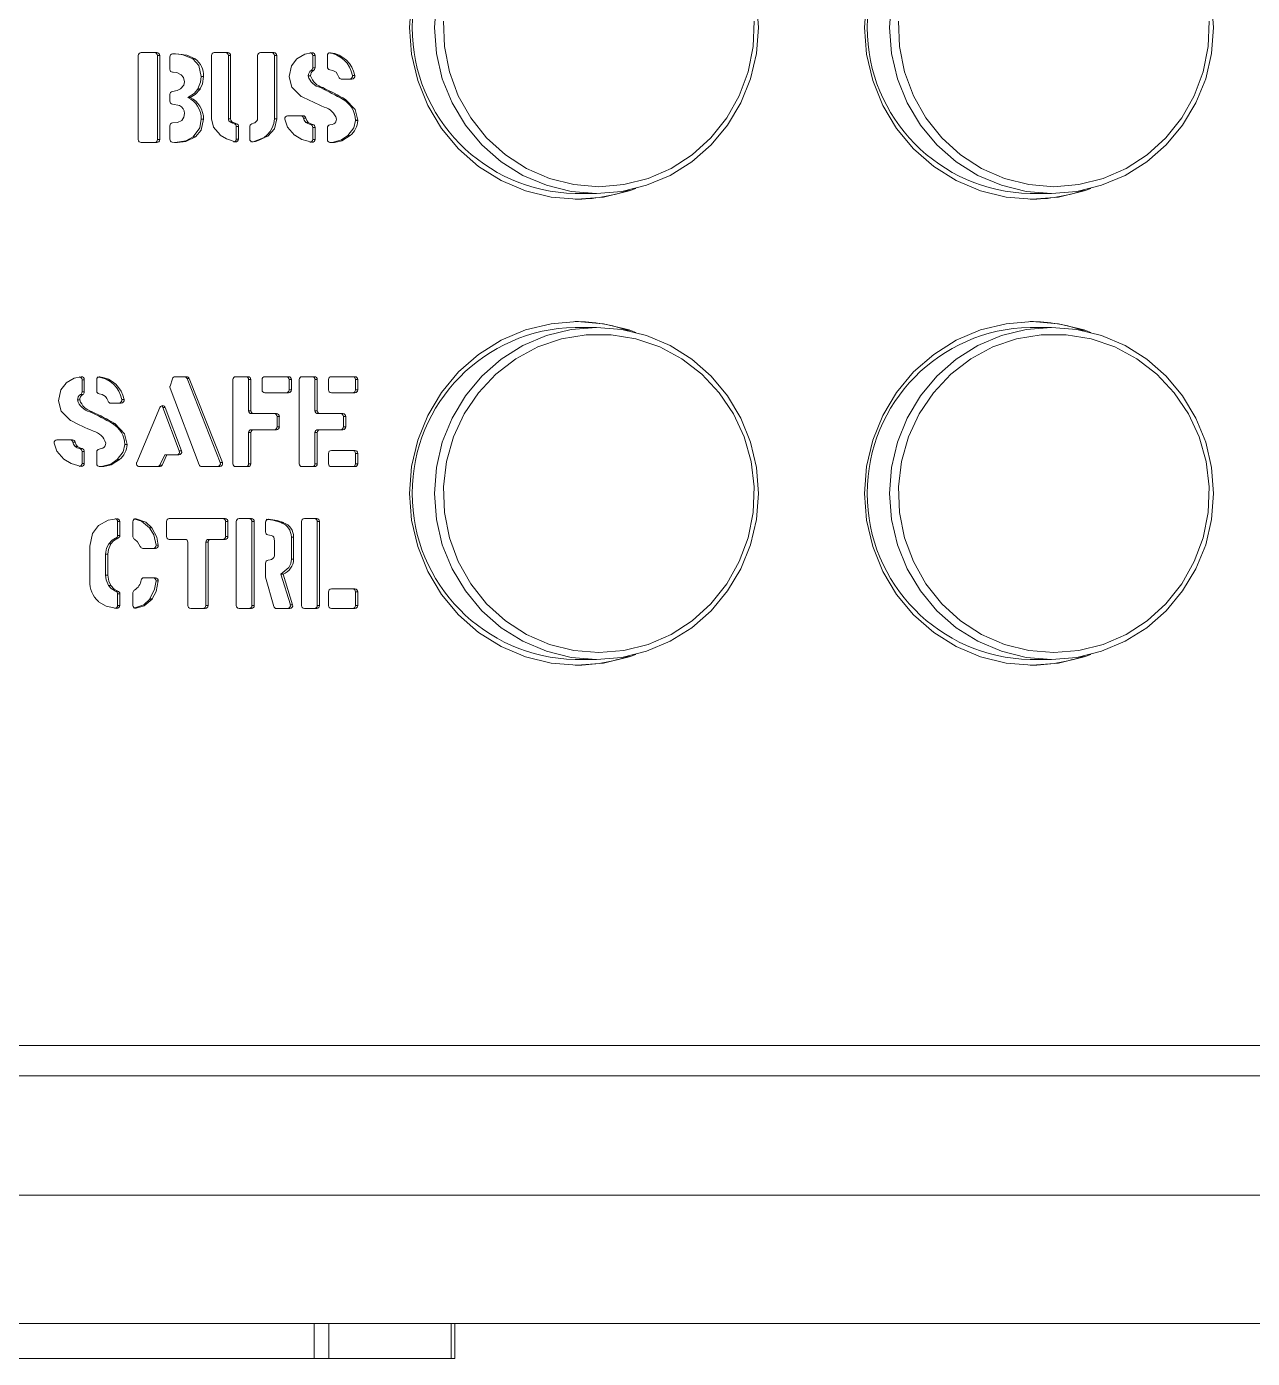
# Model space of a CAD drawing. Header units: millimetres. Extents: x 0 to 197, y 0 to 196.
# Drawn here: x 80.37 to 85.63, y 146.38 to 152.1 of the extents above; entities that cross this region are included whole.
import ezdxf

# ---------------------------------------------------------------- set-up
doc = ezdxf.new("R2010")
doc.units = ezdxf.units.MM

msp = doc.modelspace()

# ---------------------------------------------------------------- linework, layer by layer
at = {"color": 7, "linetype": 'Continuous', "lineweight": 15}
for p, q in [((80.8533, 151.6128), (80.8533, 151.9736)), ((80.8655, 151.9861), (80.9328, 151.9861)), ((80.945, 151.9736), (80.9353, 151.9736)), ((80.9353, 151.6128), (80.9353, 151.9736)), ((80.945, 151.9736), (80.945, 151.6128)), ((80.9885, 151.9146), (80.9885, 151.9684)), ((81.0869, 151.9594), (81.0966, 151.9594)), ((81.0972, 151.959), (81.0874, 151.959)), ((81.1672, 151.7019), (81.1672, 151.9736)), ((81.1794, 151.9861), (81.2371, 151.9861)), ((81.2493, 151.9736), (81.2395, 151.9736)), ((81.2395, 151.7019), (81.2395, 151.9736)), ((81.2493, 151.9736), (81.2493, 151.7019)), ((81.3652, 151.702), (81.3652, 151.9736)), ((81.3774, 151.9861), (81.435, 151.9861)), ((81.4472, 151.9736), (81.4375, 151.9736)), ((81.4375, 151.7022), (81.4375, 151.9736)), ((81.4472, 151.9736), (81.4472, 151.7022)), ((81.6114, 151.9731), (81.6017, 151.9731)), ((81.6017, 151.9206), (81.6017, 151.9731)), ((81.6114, 151.9731), (81.6114, 151.9206)), ((81.6646, 151.9247), (81.6646, 151.9731)), ((81.1236, 151.8842), (81.1333, 151.8842)), ((81.1333, 151.8833), (81.1236, 151.8833)), ((81.5824, 151.8862), (81.5921, 151.8862)), ((81.605, 151.9096), (81.5952, 151.9096)), ((81.6017, 151.9206), (81.6114, 151.9206)), ((81.724, 151.8727), (81.7602, 151.8728)), ((81.77, 151.8728), (81.7248, 151.8727)), ((81.77, 151.8728), (81.7602, 151.8728)), ((81.7721, 151.888), (81.7818, 151.888)), ((81.118, 151.8296), (81.1082, 151.8296)), ((81.1086, 151.8302), (81.1184, 151.8302)), ((81.6349, 151.8359), (81.6447, 151.8359)), ((80.9885, 151.7775), (80.9885, 151.807)), ((81.0657, 151.7942), (81.0754, 151.7942)), ((81.7323, 151.7852), (81.7421, 151.7852)), ((81.7426, 151.7848), (81.7328, 151.7848)), ((81.2395, 151.7019), (81.2493, 151.7019)), ((81.4375, 151.7022), (81.4472, 151.7022)), ((81.4472, 151.7018), (81.4375, 151.7018)), ((81.4941, 151.7151), (81.5606, 151.7151)), ((81.5724, 151.7055), (81.5627, 151.7055)), ((80.9885, 151.6142), (80.9885, 151.6719)), ((81.1236, 151.7008), (81.1333, 151.7008)), ((81.1334, 151.7), (81.1236, 151.7)), ((81.2513, 151.6858), (81.261, 151.6858)), ((81.2651, 151.6807), (81.2749, 151.6807)), ((81.2833, 151.6688), (81.2735, 151.6688)), ((81.2735, 151.615), (81.2735, 151.6688)), ((81.2833, 151.6688), (81.2833, 151.615)), ((81.3314, 151.6151), (81.3314, 151.6682)), ((81.5719, 151.6867), (81.5817, 151.6867)), ((81.5927, 151.6774), (81.6024, 151.6774)), ((81.6114, 151.6653), (81.6017, 151.6653)), ((81.6017, 151.6136), (81.6017, 151.6653)), ((81.6114, 151.6653), (81.6114, 151.6136)), ((81.6646, 151.6131), (81.6646, 151.6633)), ((81.7852, 151.6957), (81.7949, 151.6957)), ((81.7949, 151.6948), (81.7852, 151.6948)), ((80.9328, 151.6003), (80.8655, 151.6003)), ((80.9353, 151.6128), (80.945, 151.6128)), ((81.0985, 151.6249), (81.0887, 151.6249)), ((81.0893, 151.6253), (81.0991, 151.6253)), ((81.2735, 151.615), (81.2833, 151.615)), ((81.6017, 151.6136), (81.6114, 151.6136)), ((81.6746, 151.6008), (81.685, 151.6011)), ((81.6948, 151.6011), (81.6771, 151.6006)), ((81.6948, 151.6011), (81.685, 151.6011)), ((81.6854, 151.6011), (81.6951, 151.6011)), ((81.7617, 151.6301), (81.752, 151.6301)), ((81.7524, 151.6305), (81.7622, 151.6305)), ((82.727, 151.3818), (82.8192, 151.3818)), ((84.6794, 151.3818), (84.7716, 151.3818)), ((82.8192, 150.8068), (82.727, 150.8068)), ((84.7716, 150.8068), (84.6794, 150.8068)), ((80.6215, 150.5821), (80.6117, 150.5821)), ((80.6117, 150.5296), (80.6117, 150.5821)), ((80.6215, 150.5821), (80.6215, 150.5296)), ((80.6746, 150.5337), (80.6746, 150.5821)), ((80.9892, 150.5547), (80.9999, 150.5867)), ((81.0115, 150.5951), (81.0608, 150.5951)), ((81.0721, 150.5873), (81.0623, 150.5873)), ((81.2043, 150.2264), (81.0623, 150.5873)), ((81.0721, 150.5873), (81.2141, 150.2264)), ((81.2589, 150.2218), (81.2589, 150.5826)), ((81.2711, 150.5951), (81.324, 150.5951)), ((81.3362, 150.5826), (81.3264, 150.5826)), ((81.3264, 150.4493), (81.3264, 150.5826)), ((81.3362, 150.5826), (81.3362, 150.4493)), ((81.3845, 150.5384), (81.3845, 150.5826)), ((81.3967, 150.5951), (81.4978, 150.5951)), ((81.51, 150.5826), (81.5003, 150.5826)), ((81.5003, 150.5384), (81.5003, 150.5826)), ((81.51, 150.5826), (81.51, 150.5384)), ((81.5438, 150.2218), (81.5438, 150.5826)), ((81.556, 150.5951), (81.6089, 150.5951)), ((81.6211, 150.5826), (81.6113, 150.5826)), ((81.6113, 150.4493), (81.6113, 150.5826)), ((81.6211, 150.5826), (81.6211, 150.4493)), ((81.6694, 150.5384), (81.6694, 150.5826)), ((81.6816, 150.5951), (81.7827, 150.5951)), ((81.7949, 150.5826), (81.7852, 150.5826)), ((81.7852, 150.5384), (81.7852, 150.5826)), ((81.7949, 150.5826), (81.7949, 150.5384)), ((80.6151, 150.5186), (80.6053, 150.5186)), ((80.6117, 150.5296), (80.6215, 150.5296)), ((81.1137, 150.2173), (80.9893, 150.5461)), ((81.4978, 150.5259), (81.3967, 150.5259)), ((81.5003, 150.5384), (81.51, 150.5384)), ((81.7827, 150.5259), (81.6816, 150.5259)), ((81.7852, 150.5384), (81.7949, 150.5384)), ((80.5924, 150.4952), (80.6022, 150.4952)), ((80.645, 150.4449), (80.6548, 150.4449)), ((80.734, 150.4817), (80.7702, 150.4818)), ((80.78, 150.4818), (80.7349, 150.4817)), ((80.78, 150.4818), (80.7702, 150.4818)), ((80.7821, 150.497), (80.7919, 150.497)), ((80.8462, 150.2267), (80.9462, 150.4637)), ((80.9687, 150.4632), (80.959, 150.4632)), ((81.0292, 150.2763), (80.959, 150.4632)), ((80.9687, 150.4632), (81.039, 150.2763)), ((81.3264, 150.4493), (81.3362, 150.4493)), ((81.6113, 150.4493), (81.6211, 150.4493)), ((80.7424, 150.3942), (80.7522, 150.3942)), ((80.7526, 150.3938), (80.7429, 150.3938)), ((81.3484, 150.4368), (81.3386, 150.4368)), ((81.3484, 150.4368), (81.4461, 150.4368)), ((81.4583, 150.4243), (81.4486, 150.4243)), ((81.4486, 150.3801), (81.4486, 150.4243)), ((81.4583, 150.4243), (81.4583, 150.3801)), ((81.6333, 150.4368), (81.6235, 150.4368)), ((81.6333, 150.4368), (81.731, 150.4368)), ((81.7433, 150.4243), (81.7335, 150.4243)), ((81.7335, 150.3801), (81.7335, 150.4243)), ((81.7433, 150.4243), (81.7433, 150.3801)), ((81.3362, 150.3551), (81.3264, 150.3551)), ((81.3264, 150.2218), (81.3264, 150.3551)), ((81.3362, 150.3551), (81.3362, 150.2218)), ((81.3386, 150.3676), (81.3484, 150.3676)), ((81.4461, 150.3676), (81.3484, 150.3676)), ((81.4486, 150.3801), (81.4583, 150.3801)), ((81.6211, 150.3551), (81.6113, 150.3551)), ((81.6113, 150.2218), (81.6113, 150.3551)), ((81.6211, 150.3551), (81.6211, 150.2218)), ((81.6235, 150.3676), (81.6333, 150.3676)), ((81.731, 150.3676), (81.6333, 150.3676)), ((81.7335, 150.3801), (81.7433, 150.3801)), ((80.5041, 150.3241), (80.5706, 150.3241)), ((80.5825, 150.3145), (80.5727, 150.3145)), ((80.582, 150.2957), (80.5918, 150.2957)), ((80.6027, 150.2864), (80.6125, 150.2864)), ((80.6215, 150.2743), (80.6117, 150.2743)), ((80.6117, 150.2226), (80.6117, 150.2743)), ((80.6215, 150.2743), (80.6215, 150.2226)), ((80.6746, 150.2221), (80.6746, 150.2723)), ((80.7952, 150.3047), (80.805, 150.3047)), ((80.805, 150.3038), (80.7952, 150.3038)), ((81.0292, 150.2763), (81.039, 150.2763)), ((81.6816, 150.2785), (81.7827, 150.2785)), ((80.6117, 150.2226), (80.6215, 150.2226)), ((80.7718, 150.2391), (80.762, 150.2391)), ((80.7625, 150.2395), (80.7722, 150.2395)), ((80.9453, 150.2161), (80.9666, 150.2594)), ((80.9453, 150.2161), (80.9551, 150.2161)), ((80.9763, 150.2594), (80.9551, 150.2161)), ((80.9666, 150.2594), (80.9763, 150.2594)), ((81.0276, 150.2594), (80.9763, 150.2594)), ((81.2043, 150.2264), (81.2141, 150.2264)), ((81.3264, 150.2218), (81.3362, 150.2218)), ((81.6113, 150.2218), (81.6211, 150.2218)), ((81.6694, 150.2218), (81.6694, 150.266)), ((81.7949, 150.266), (81.7852, 150.266)), ((81.7852, 150.2218), (81.7852, 150.266)), ((81.7852, 150.2218), (81.7949, 150.2218)), ((81.7949, 150.266), (81.7949, 150.2218)), ((80.6847, 150.2098), (80.6951, 150.21)), ((80.7049, 150.21), (80.6871, 150.2096)), ((80.7049, 150.21), (80.6951, 150.21)), ((80.6954, 150.2101), (80.7052, 150.2101)), ((80.9442, 150.2093), (80.8574, 150.2093)), ((81.2027, 150.2093), (81.1251, 150.2093)), ((81.324, 150.2093), (81.2711, 150.2093)), ((81.6089, 150.2093), (81.556, 150.2093)), ((81.7827, 150.2093), (81.6816, 150.2093)), ((80.9862, 149.9861), (81.2256, 149.9861)), ((81.2856, 149.9861), (81.3385, 149.9861)), ((81.5657, 149.9861), (81.6185, 149.9861)), ((80.774, 149.9732), (80.7642, 149.9732)), ((80.7642, 149.9137), (80.7642, 149.9732)), ((80.774, 149.9732), (80.774, 149.9137)), ((80.8303, 149.9081), (80.8303, 149.9726)), ((80.9011, 149.9472), (80.9108, 149.9472)), ((80.9112, 149.9467), (80.9014, 149.9467)), ((80.974, 149.9096), (80.974, 149.9736)), ((81.2378, 149.9736), (81.228, 149.9736)), ((81.228, 149.9096), (81.228, 149.9736)), ((81.2378, 149.9736), (81.2378, 149.9096)), ((81.2734, 149.6128), (81.2734, 149.9736)), ((81.3507, 149.9736), (81.3409, 149.9736)), ((81.3409, 149.6128), (81.3409, 149.9736)), ((81.3507, 149.9736), (81.3507, 149.6128)), ((81.399, 149.9288), (81.399, 149.9705)), ((81.4663, 149.9687), (81.4761, 149.9687)), ((81.4765, 149.9685), (81.4668, 149.9685)), ((81.5535, 149.6128), (81.5535, 149.9736)), ((81.6308, 149.9736), (81.621, 149.9736)), ((81.621, 149.6128), (81.621, 149.9736)), ((81.6308, 149.9736), (81.6308, 149.6128)), ((80.7261, 149.878), (80.7359, 149.878)), ((80.7653, 149.9017), (80.7556, 149.9017)), ((80.7642, 149.9137), (80.774, 149.9137)), ((80.9293, 149.8719), (80.939, 149.8719)), ((81.0536, 149.8971), (80.9862, 149.8971)), ((81.0658, 149.6128), (81.0658, 149.8846)), ((81.1527, 149.8846), (81.1429, 149.8846)), ((81.1429, 149.6128), (81.1429, 149.8846)), ((81.1527, 149.8846), (81.1527, 149.6128)), ((81.1551, 149.8971), (81.1649, 149.8971)), ((81.2256, 149.8971), (81.1649, 149.8971)), ((81.228, 149.9096), (81.2378, 149.9096)), ((81.4376, 149.8327), (81.4376, 149.8911)), ((81.5099, 149.9071), (81.5197, 149.9071)), ((81.5197, 149.9067), (81.5099, 149.9067)), ((81.5099, 149.8119), (81.5099, 149.9067)), ((81.5197, 149.9067), (81.5197, 149.8119)), ((80.6456, 149.7188), (80.6456, 149.8676)), ((80.7131, 149.833), (80.7229, 149.833)), ((80.7131, 149.7437), (80.7131, 149.833)), ((80.7229, 149.833), (80.7229, 149.7437)), ((80.9269, 149.8585), (80.873, 149.8585)), ((81.399, 149.7377), (81.399, 149.7953)), ((81.5099, 149.8119), (81.5197, 149.8119)), ((81.5197, 149.8115), (81.5099, 149.8115)), ((80.7131, 149.7437), (80.7229, 149.7437)), ((80.8774, 149.732), (80.9269, 149.732)), ((80.9391, 149.7188), (80.9293, 149.7188)), ((81.4345, 149.6093), (81.3994, 149.7342)), ((81.4643, 149.7481), (81.4741, 149.7481)), ((81.5056, 149.6166), (81.4643, 149.7481)), ((81.4741, 149.7481), (81.5153, 149.6166)), ((80.7258, 149.6985), (80.7356, 149.6985)), ((80.7555, 149.675), (80.7652, 149.675)), ((80.774, 149.663), (80.7642, 149.663)), ((80.7642, 149.6132), (80.7642, 149.663)), ((80.774, 149.663), (80.774, 149.6132)), ((80.8303, 149.6136), (80.8303, 149.6685)), ((81.6694, 149.6128), (81.6694, 149.6719)), ((81.6816, 149.6844), (81.7827, 149.6844)), ((81.7949, 149.6719), (81.7852, 149.6719)), ((81.7852, 149.6128), (81.7852, 149.6719)), ((81.7949, 149.6719), (81.7949, 149.6128)), ((80.7642, 149.6132), (80.774, 149.6132)), ((80.9123, 149.6405), (80.9025, 149.6405)), ((80.9029, 149.6411), (80.9127, 149.6411)), ((81.1405, 149.6003), (81.078, 149.6003)), ((81.1429, 149.6128), (81.1527, 149.6128)), ((81.3385, 149.6003), (81.2856, 149.6003)), ((81.3409, 149.6128), (81.3507, 149.6128)), ((81.5037, 149.6003), (81.4462, 149.6003)), ((81.5056, 149.6166), (81.5153, 149.6166)), ((81.6185, 149.6003), (81.5657, 149.6003)), ((81.621, 149.6128), (81.6308, 149.6128)), ((81.7827, 149.6003), (81.6816, 149.6003)), ((81.7852, 149.6128), (81.7949, 149.6128)), ((82.727, 149.3818), (82.8192, 149.3818)), ((84.6794, 149.3818), (84.7716, 149.3818)), ((77.6167, 147.7243), (94.2021, 147.7243)), ((94.2663, 147.5943), (77.3985, 147.5943)), ((76.4894, 146.5318), (81.6081, 146.5318)), ((81.6081, 146.5318), (81.6081, 146.3818)), ((81.6708, 146.5318), (81.6081, 146.5318)), ((81.6708, 146.3818), (81.6708, 146.5318)), ((81.8161, 146.5318), (81.6708, 146.5318)), ((81.8161, 146.5318), (153.5195, 146.5318)), ((82.1962, 146.5318), (82.1962, 146.3818)), ((82.2119, 146.3818), (82.2119, 146.5318)), ((76.4894, 146.3818), (81.6081, 146.3818)), ((81.6081, 146.3818), (81.6708, 146.3818)), ((81.6708, 146.3818), (82.1962, 146.3818)), ((82.1962, 146.3818), (82.2119, 146.3818))]:
    msp.add_line(p, q, dxfattribs=at)
at = {"color": 8, "linetype": 'Continuous', "lineweight": 15}
for p, q in [((81.6779, 151.9855), (81.6756, 151.9855)), ((81.0205, 151.6003), (81.021, 151.6003)), ((81.3412, 151.6029), (81.3459, 151.6029)), ((81.6765, 151.6006), (81.6771, 151.6006)), ((80.688, 150.5945), (80.6857, 150.5945)), ((80.6865, 150.2096), (80.6871, 150.2096)), ((80.844, 149.985), (80.841, 149.985)), ((81.4117, 149.983), (81.4106, 149.983)), ((80.841, 149.6012), (80.8439, 149.6012)), ((75.1832, 147.0818), (153.5584, 147.0818))]:
    msp.add_line(p, q, dxfattribs=at)
at = {"color": 7, "linetype": 'Continuous', "lineweight": 15, "flags": 128}
for points in [[(82.0257, 152.2096), (82.0169, 152.0943), (82.0257, 151.9789), (82.0521, 151.8664), (82.0953, 151.7595), (82.1544, 151.6608), (82.2277, 151.5728), (82.3136, 151.4976), (82.41, 151.4372), (82.5143, 151.3929), (82.6242, 151.3659), (82.7368, 151.3568), (82.8494, 151.3659), (82.9593, 151.3929), (82.9875, 151.4029)], [(82.8192, 151.3818), (82.7104, 151.3905), (82.6043, 151.4166), (82.5035, 151.4594), (82.4104, 151.5178), (82.3274, 151.5905), (82.2565, 151.6755), (82.1995, 151.7708), (82.1577, 151.8741), (82.1323, 151.9828), (82.1237, 152.0943), (82.1323, 152.2057)], [(83.5062, 152.2057), (83.5148, 152.0943), (83.5062, 151.9828), (83.4807, 151.8741), (83.439, 151.7708), (83.3819, 151.6755), (83.3111, 151.5905), (83.2281, 151.5178), (83.135, 151.4594), (83.0342, 151.4166), (82.928, 151.3905), (82.8192, 151.3818)], [(83.9781, 152.2096), (83.9692, 152.0943), (83.9781, 151.9789), (84.0045, 151.8664), (84.0477, 151.7595), (84.1067, 151.6608), (84.1801, 151.5728), (84.266, 151.4976), (84.3623, 151.4372), (84.4667, 151.3929), (84.5766, 151.3659), (84.6892, 151.3568), (84.8018, 151.3659), (84.9116, 151.3929), (84.9399, 151.4029)], [(84.7716, 151.3818), (84.6628, 151.3905), (84.5567, 151.4166), (84.4558, 151.4594), (84.3628, 151.5178), (84.2798, 151.5905), (84.2089, 151.6755), (84.1519, 151.7708), (84.1101, 151.8741), (84.0846, 151.9828), (84.0761, 152.0943), (84.0846, 152.2057)], [(85.4586, 152.2057), (85.4671, 152.0943), (85.4586, 151.9828), (85.4331, 151.8741), (85.3913, 151.7708), (85.3343, 151.6755), (85.2634, 151.5905), (85.1804, 151.5178), (85.0874, 151.4594), (84.9865, 151.4166), (84.8804, 151.3905), (84.7716, 151.3818)], [(82.8291, 151.4108), (82.7221, 151.4197), (82.6178, 151.446), (82.519, 151.4891), (82.4283, 151.5479), (82.3479, 151.6208), (82.28, 151.706), (82.2263, 151.8013), (82.1883, 151.9041), (82.1668, 152.0119), (82.1625, 152.1218)], [(83.4957, 152.1218), (83.4914, 152.0119), (83.4699, 151.9041), (83.4318, 151.8013), (83.3782, 151.706), (83.3102, 151.6208), (83.2299, 151.5479), (83.1391, 151.4891), (83.0404, 151.446), (82.9361, 151.4197), (82.8291, 151.4108)], [(84.7815, 151.4108), (84.6744, 151.4197), (84.5702, 151.446), (84.4714, 151.4891), (84.3807, 151.5479), (84.3003, 151.6208), (84.2324, 151.706), (84.1787, 151.8013), (84.1406, 151.9041), (84.1192, 152.0119), (84.1148, 152.1218)], [(85.4481, 152.1218), (85.4438, 152.0119), (85.4223, 151.9041), (85.3842, 151.8013), (85.3305, 151.706), (85.2626, 151.6208), (85.1823, 151.5479), (85.0915, 151.4891), (84.9927, 151.446), (84.8885, 151.4197), (84.7815, 151.4108)], [(81, 151.9808), (81.0072, 151.9811), (81.0128, 151.9812)], [(81.0869, 151.9594), (81.0416, 151.9777), (81.0129, 151.9803)], [(81.0131, 151.9812), (81.0616, 151.9753), (81.0966, 151.9594)], [(81.1236, 151.8842), (81.1127, 151.9312), (81.0874, 151.959)], [(81.5004, 151.8831), (81.5106, 151.9297), (81.5335, 151.9591)], [(81.5341, 151.9596), (81.5681, 151.9792), (81.5982, 151.9856)], [(81.0029, 151.902), (81.0016, 151.9021), (81.0005, 151.9021)], [(81.0371, 151.8914), (81.0188, 151.9002), (81.0029, 151.902)], [(81.0513, 151.8614), (81.0468, 151.88), (81.0371, 151.8914)], [(81.1086, 151.8302), (81.1207, 151.8589), (81.1236, 151.8833)], [(81.1333, 151.8833), (81.1286, 151.8524), (81.1184, 151.8302)], [(81.5527, 151.798), (81.5121, 151.8384), (81.5004, 151.8823)], [(81.7018, 151.9017), (81.6877, 151.9097), (81.6752, 151.9123)], [(81.7135, 151.8805), (81.7079, 151.8929), (81.7018, 151.9017)], [(81.0002, 151.8195), (81.0205, 151.8229), (81.0349, 151.8306)], [(81.0349, 151.8306), (81.0479, 151.8458), (81.0513, 151.8614)], [(81.0657, 151.7942), (81.0925, 151.8103), (81.1082, 151.8296)], [(81.118, 151.8296), (81.0971, 151.806), (81.0754, 151.7942)], [(81.0513, 151.7251), (81.05, 151.7357), (81.0458, 151.7455), (81.0386, 151.7532), (81.0295, 151.7586), (80.9999, 151.765)], [(81.7426, 151.7848), (81.7832, 151.7414), (81.7949, 151.6957)], [(81.0004, 151.6844), (81.0209, 151.6865), (81.0394, 151.6953), (81.0487, 151.7088), (81.0513, 151.7251)], [(81.2047, 151.6327), (81.1754, 151.6668), (81.1672, 151.7014)], [(81.2513, 151.6858), (81.2422, 151.6931), (81.2402, 151.6973), (81.2395, 151.7019)], [(81.4472, 151.7018), (81.4377, 151.6593), (81.4088, 151.6272), (81.3459, 151.6029)], [(81.353, 151.6853), (81.3622, 151.693), (81.3644, 151.6973), (81.3652, 151.702)], [(81.5239, 151.632), (81.4934, 151.6664), (81.482, 151.7009)], [(81.5719, 151.6867), (81.5655, 151.6965), (81.5627, 151.7055)], [(81.5724, 151.7055), (81.5763, 151.6942), (81.5817, 151.6867)], [(81.0893, 151.6253), (81.1173, 151.6631), (81.1236, 151.7)], [(81.1334, 151.7), (81.1229, 151.6538), (81.0991, 151.6253)], [(81.2651, 151.6807), (81.2573, 151.6833), (81.2513, 151.6858)], [(81.261, 151.6858), (81.2687, 151.6828), (81.2749, 151.6807)], [(81.3398, 151.6801), (81.3473, 151.6827), (81.353, 151.6853)], [(81.5927, 151.6774), (81.5806, 151.6815), (81.5719, 151.6867)], [(81.5817, 151.6867), (81.5929, 151.6805), (81.6024, 151.6774)], [(81.675, 151.6756), (81.6844, 151.6774), (81.6915, 151.68)], [(81.7524, 151.6305), (81.7778, 151.663), (81.7852, 151.6948)], [(81.0205, 151.6003), (81.0083, 151.6008), (80.9988, 151.6019)], [(81.0206, 151.6018), (81.0568, 151.6074), (81.0887, 151.6249)], [(81.0985, 151.6249), (81.057, 151.6046), (81.021, 151.6003)], [(81.2686, 151.6028), (81.2313, 151.6158), (81.2051, 151.6325)], [(81.5979, 151.6012), (81.5546, 151.6132), (81.5243, 151.6317)], [(81.6854, 151.6011), (81.7252, 151.6114), (81.752, 151.6301)], [(81.7617, 151.6301), (81.7268, 151.6077), (81.6951, 151.6011)], [(82.9875, 150.7856), (82.9593, 150.7957), (82.8494, 150.8227), (82.7368, 150.8318), (82.6242, 150.8227), (82.5143, 150.7957), (82.41, 150.7514), (82.3136, 150.6909), (82.2277, 150.6158), (82.1544, 150.5278), (82.0953, 150.4291), (82.0521, 150.3222), (82.0257, 150.2096), (82.0169, 150.0943), (82.0257, 149.9789), (82.0521, 149.8664), (82.0953, 149.7595), (82.1544, 149.6608), (82.2277, 149.5728), (82.3136, 149.4976), (82.41, 149.4372), (82.5143, 149.3929), (82.6242, 149.3659), (82.7368, 149.3568), (82.8494, 149.3659), (82.9593, 149.3929), (82.9875, 149.4029)], [(82.8192, 149.3818), (82.7104, 149.3905), (82.6043, 149.4166), (82.5035, 149.4594), (82.4104, 149.5178), (82.3274, 149.5905), (82.2565, 149.6755), (82.1995, 149.7708), (82.1577, 149.8741), (82.1323, 149.9828), (82.1237, 150.0943), (82.1323, 150.2057), (82.1577, 150.3144), (82.1995, 150.4177), (82.2565, 150.5131), (82.3274, 150.5981), (82.4104, 150.6707), (82.5035, 150.7291), (82.6043, 150.7719), (82.7104, 150.798), (82.8192, 150.8068), (82.928, 150.798), (83.0342, 150.7719), (83.135, 150.7291), (83.2281, 150.6707), (83.3111, 150.5981), (83.3819, 150.5131), (83.439, 150.4177), (83.4807, 150.3144), (83.5062, 150.2057), (83.5148, 150.0943), (83.5062, 149.9828), (83.4807, 149.8741), (83.439, 149.7708), (83.3819, 149.6755), (83.3111, 149.5905), (83.2281, 149.5178), (83.135, 149.4594), (83.0342, 149.4166), (82.928, 149.3905), (82.8192, 149.3818)], [(84.9399, 150.7856), (84.9116, 150.7957), (84.8018, 150.8227), (84.6892, 150.8318), (84.5766, 150.8227), (84.4667, 150.7957), (84.3623, 150.7514), (84.266, 150.6909), (84.1801, 150.6158), (84.1067, 150.5278), (84.0477, 150.4291), (84.0045, 150.3222), (83.9781, 150.2096), (83.9692, 150.0943), (83.9781, 149.9789), (84.0045, 149.8664), (84.0477, 149.7595), (84.1067, 149.6608), (84.1801, 149.5728), (84.266, 149.4976), (84.3623, 149.4372), (84.4667, 149.3929), (84.5766, 149.3659), (84.6892, 149.3568), (84.8018, 149.3659), (84.9116, 149.3929), (84.9399, 149.4029)], [(84.7716, 149.3818), (84.6628, 149.3905), (84.5567, 149.4166), (84.4558, 149.4594), (84.3628, 149.5178), (84.2798, 149.5905), (84.2089, 149.6755), (84.1519, 149.7708), (84.1101, 149.8741), (84.0846, 149.9828), (84.0761, 150.0943), (84.0846, 150.2057), (84.1101, 150.3144), (84.1519, 150.4177), (84.2089, 150.5131), (84.2798, 150.5981), (84.3628, 150.6707), (84.4558, 150.7291), (84.5567, 150.7719), (84.6628, 150.798), (84.7716, 150.8068), (84.8804, 150.798), (84.9865, 150.7719), (85.0874, 150.7291), (85.1804, 150.6707), (85.2634, 150.5981), (85.3343, 150.5131), (85.3913, 150.4177), (85.4331, 150.3144), (85.4586, 150.2057), (85.4671, 150.0943), (85.4586, 149.9828), (85.4331, 149.8741), (85.3913, 149.7708), (85.3343, 149.6755), (85.2634, 149.5905), (85.1804, 149.5178), (85.0874, 149.4594), (84.9865, 149.4166), (84.8804, 149.3905), (84.7716, 149.3818)], [(82.8291, 149.4108), (82.7221, 149.4197), (82.6178, 149.446), (82.519, 149.4891), (82.4283, 149.5479), (82.3479, 149.6208), (82.28, 149.706), (82.2263, 149.8013), (82.1883, 149.9041), (82.1668, 150.0119), (82.1625, 150.1218), (82.1754, 150.231), (82.2053, 150.3366), (82.2513, 150.436), (82.3123, 150.5265), (82.3867, 150.6058), (82.4725, 150.6719), (82.5676, 150.723), (82.6694, 150.7579), (82.7754, 150.7755), (82.8828, 150.7755), (82.9887, 150.7579), (83.0906, 150.723), (83.1857, 150.6719), (83.2715, 150.6058), (83.3459, 150.5265), (83.4069, 150.436), (83.4529, 150.3366), (83.4828, 150.231), (83.4957, 150.1218), (83.4914, 150.0119), (83.4699, 149.9041), (83.4318, 149.8013), (83.3782, 149.706), (83.3102, 149.6208), (83.2299, 149.5479), (83.1391, 149.4891), (83.0404, 149.446), (82.9361, 149.4197), (82.8291, 149.4108)], [(84.7815, 149.4108), (84.6744, 149.4197), (84.5702, 149.446), (84.4714, 149.4891), (84.3807, 149.5479), (84.3003, 149.6208), (84.2324, 149.706), (84.1787, 149.8013), (84.1406, 149.9041), (84.1192, 150.0119), (84.1148, 150.1218), (84.1278, 150.231), (84.1576, 150.3366), (84.2037, 150.436), (84.2647, 150.5265), (84.339, 150.6058), (84.4249, 150.6719), (84.52, 150.723), (84.6218, 150.7579), (84.7278, 150.7755), (84.8351, 150.7755), (84.9411, 150.7579), (85.043, 150.723), (85.138, 150.6719), (85.2239, 150.6058), (85.2982, 150.5265), (85.3592, 150.436), (85.4053, 150.3366), (85.4351, 150.231), (85.4481, 150.1218), (85.4438, 150.0119), (85.4223, 149.9041), (85.3842, 149.8013), (85.3305, 149.706), (85.2626, 149.6208), (85.1823, 149.5479), (85.0915, 149.4891), (84.9927, 149.446), (84.8885, 149.4197), (84.7815, 149.4108)], [(80.5104, 150.4921), (80.5206, 150.5387), (80.5436, 150.5681)], [(80.5441, 150.5686), (80.5781, 150.5882), (80.6082, 150.5946)], [(80.7119, 150.5106), (80.6978, 150.5187), (80.6852, 150.5213)], [(80.7236, 150.4895), (80.7179, 150.5019), (80.7119, 150.5106)], [(80.5627, 150.407), (80.5221, 150.4474), (80.5104, 150.4913)], [(80.7526, 150.3938), (80.7933, 150.3504), (80.805, 150.3047)], [(80.5339, 150.241), (80.5035, 150.2753), (80.492, 150.3099)], [(80.582, 150.2957), (80.5755, 150.3055), (80.5727, 150.3145)], [(80.6027, 150.2864), (80.5906, 150.2905), (80.582, 150.2957)], [(80.5825, 150.3145), (80.5863, 150.3032), (80.5918, 150.2957)], [(80.5918, 150.2957), (80.6029, 150.2895), (80.6125, 150.2864)], [(80.685, 150.2846), (80.6945, 150.2864), (80.7015, 150.289)], [(80.7625, 150.2395), (80.7879, 150.272), (80.7952, 150.3038)], [(80.6079, 150.2102), (80.5646, 150.2222), (80.5343, 150.2407)], [(80.6954, 150.2101), (80.7352, 150.2204), (80.762, 150.2391)], [(80.7718, 150.2391), (80.7369, 150.2167), (80.7052, 150.2101)], [(80.6456, 149.868), (80.6564, 149.9221), (80.6823, 149.9564)], [(80.6828, 149.9568), (80.7244, 149.9793), (80.7611, 149.9857)], [(80.9011, 149.9472), (80.8672, 149.9752), (80.8342, 149.985)], [(80.844, 149.985), (80.8851, 149.9705), (80.9108, 149.9472)], [(80.9293, 149.8719), (80.9194, 149.9161), (80.9014, 149.9467)], [(80.9112, 149.9467), (80.9325, 149.907), (80.939, 149.8719)], [(81.4663, 149.9687), (81.4309, 149.9797), (81.402, 149.983)], [(81.4117, 149.983), (81.4484, 149.9781), (81.4761, 149.9687)], [(80.7131, 149.833), (80.7171, 149.8593), (80.7261, 149.878)], [(80.7359, 149.878), (80.7253, 149.8538), (80.7229, 149.833)], [(80.7261, 149.878), (80.7406, 149.894), (80.7556, 149.9017)], [(80.7653, 149.9017), (80.7468, 149.8911), (80.7359, 149.878)], [(80.8617, 149.8664), (80.8501, 149.8859), (80.8365, 149.8972)], [(81.4252, 149.9133), (81.4165, 149.9154), (81.4096, 149.9164)], [(81.4376, 149.8911), (81.4341, 149.9058), (81.4303, 149.9103), (81.4252, 149.9133)], [(81.4097, 149.8078), (81.4184, 149.809), (81.425, 149.8108)], [(81.4643, 149.7481), (81.4997, 149.7768), (81.5074, 149.7934), (81.5099, 149.8115)], [(80.7258, 149.6985), (80.7155, 149.7229), (80.7131, 149.7437)], [(80.7229, 149.7437), (80.7268, 149.7174), (80.7356, 149.6985)], [(80.9029, 149.6411), (80.9234, 149.6826), (80.9293, 149.7188)], [(80.9391, 149.7188), (80.93, 149.6731), (80.9127, 149.6411)], [(80.7555, 149.675), (80.7368, 149.6855), (80.7258, 149.6985)], [(80.7356, 149.6985), (80.7502, 149.6826), (80.7652, 149.675)], [(80.7611, 149.6007), (80.7148, 149.6105), (80.6828, 149.6296)], [(80.8341, 149.6012), (80.8765, 149.6161), (80.9025, 149.6405)], [(80.9123, 149.6405), (80.8778, 149.6113), (80.8439, 149.6012)]]:
    msp.add_lwpolyline(points, dxfattribs=at)
at = {"color": 7, "linetype": 'Continuous', "lineweight": 15}
for centre, radius, start, end in [((82.7409, 152.0943), 0.7126, 91.1112, 268.8888), ((84.6932, 152.0943), 0.7126, 91.1112, 268.8888), ((80.8656, 151.9738), 0.0124, 90.6987, 180.6821), ((80.9229, 151.9738), 0.0124, 359.3179, 89.3013), ((80.9327, 151.9738), 0.0124, 359.3179, 89.3013), ((81.0009, 151.9685), 0.0124, 93.8043, 180.6324), ((81.013, 151.9693), 0.0119, 89.4513, 90.7723), ((81.0801, 151.9493), 0.0122, 53.2446, 56.5668), ((81.0899, 151.9493), 0.0122, 53.2446, 56.5668), ((81.0479, 151.8891), 0.0856, 356.7325, 54.8233), ((81.1795, 151.9738), 0.0124, 90.6987, 180.6821), ((81.2271, 151.9738), 0.0124, 359.3179, 89.3013), ((81.2369, 151.9738), 0.0124, 359.3179, 89.3013), ((81.3775, 151.9738), 0.0124, 90.6987, 180.6821), ((81.4251, 151.9738), 0.0124, 359.3179, 89.3013), ((81.4349, 151.9738), 0.0124, 359.3179, 89.3013), ((81.5418, 151.9501), 0.0123, 128.9519, 132.3478), ((81.5893, 151.9733), 0.0123, 359.2772, 89.342), ((81.5991, 151.9733), 0.0123, 359.235, 94.4492), ((81.6769, 151.9733), 0.0123, 85.2075, 180.7705), ((81.6556, 151.868), 0.1182, 9.7346, 83.8913), ((81.6647, 151.8673), 0.119, 10.0032, 83.6227), ((81.0009, 151.9144), 0.0124, 179.3312, 268.4762), ((81.1108, 151.8838), 0.0128, 357.641, 1.7404), ((81.1206, 151.8838), 0.0128, 357.641, 1.7404), ((81.5132, 151.8828), 0.0128, 178.6132, 182.1399), ((81.6092, 151.8867), 0.0269, 121.3563, 181.0574), ((81.6509, 151.9052), 0.0711, 195.4831, 257.0471), ((81.6185, 151.8869), 0.0264, 120.7869, 181.6269), ((81.6657, 151.9105), 0.0775, 198.2666, 254.2636), ((81.5891, 151.9206), 0.0125, 299.1459, 0.2737), ((81.5989, 151.9206), 0.0125, 299.1459, 0.2737), ((81.677, 151.9246), 0.0124, 179.4365, 261.8137), ((81.7249, 151.8849), 0.0122, 201.1954, 269.8287), ((81.76, 151.8853), 0.0124, 271.0853, 12.574), ((81.7697, 151.8853), 0.0124, 271.0853, 12.574), ((81.0009, 151.8071), 0.0124, 92.9171, 180.6465), ((81.0977, 151.8364), 0.0126, 327.2171, 330.5482), ((81.1074, 151.8364), 0.0126, 327.2171, 330.5482), ((80.9176, 150.3389), 1.66, 60.6075, 64.3977), ((81.0328, 150.5413), 1.4319, 60.3056, 64.6996), ((81.0009, 151.7774), 0.0124, 179.3791, 265.4709), ((81.0185, 151.7003), 0.105, 0.2406, 63.3551), ((81.0287, 151.7006), 0.1046, 0.1005, 63.4952), ((81.5595, 151.808), 0.0122, 235.8384, 238.1433), ((82.6888, 154.0915), 2.5595, 243.6585, 246.0714), ((81.7255, 151.7751), 0.0122, 53.1603, 55.9903), ((81.6776, 151.6925), 0.1077, 1.7526, 59.1083), ((81.7353, 151.7751), 0.0122, 53.1603, 55.9903), ((81.18, 151.7019), 0.0128, 180, 182.1121), ((81.2672, 151.7026), 0.018, 182.2549, 249.902), ((81.3328, 151.7077), 0.1049, 271.8471, 356.8132), ((81.4247, 151.7022), 0.0128, 358.593, 0), ((81.4344, 151.7022), 0.0128, 358.593, 0), ((81.4942, 151.7027), 0.0124, 90.8196, 188.092), ((81.5507, 151.7028), 0.0123, 12.611, 89.5112), ((81.5605, 151.7028), 0.0123, 12.611, 89.5112), ((81.6342, 151.6823), 0.0716, 15.3434, 76.6665), ((81.6819, 151.6991), 0.0214, 296.6879, 5.6717), ((81.0009, 151.672), 0.0124, 91.9894, 180.6614), ((81.1108, 151.7003), 0.0128, 358.7337, 2.2314), ((81.1206, 151.7003), 0.0128, 358.7337, 2.2314), ((81.2611, 151.6689), 0.0125, 359.5966, 70.9742), ((81.2708, 151.6689), 0.0125, 359.5966, 70.9742), ((81.3438, 151.6682), 0.0125, 108.6254, 180.409), ((81.5892, 151.6654), 0.0125, 359.5538, 74.0005), ((81.599, 151.6654), 0.0125, 359.5538, 74.0005), ((81.677, 151.6634), 0.0124, 99.1616, 180.5484), ((81.7095, 151.6978), 0.0855, 308.0686, 357.9938), ((81.7724, 151.6953), 0.0128, 357.9079, 2.0889), ((81.7821, 151.6953), 0.0128, 357.9079, 2.0889), ((80.8656, 151.6126), 0.0124, 179.3179, 269.3013), ((80.9229, 151.6126), 0.0124, 270.6987, 0.6821), ((80.9327, 151.6126), 0.0124, 270.6987, 0.6821), ((81.0009, 151.6141), 0.0124, 179.4572, 260.4718), ((81.0207, 151.6122), 0.0119, 268.5782, 271.0731), ((81.0814, 151.6347), 0.0122, 306.7897, 310.3345), ((81.0912, 151.6347), 0.0122, 306.7897, 310.3345), ((81.2125, 151.6422), 0.0122, 230.8135, 232.677), ((81.2612, 151.6149), 0.0123, 270.6041, 0.7766), ((81.271, 151.6149), 0.0123, 258.6096, 0.876), ((81.3436, 151.6149), 0.0123, 179.135, 280.697), ((81.5316, 151.6415), 0.0122, 231.0338, 233.3516), ((81.5893, 151.6135), 0.0123, 270.648, 0.7328), ((81.5991, 151.6135), 0.0123, 264.2687, 0.7857), ((81.6769, 151.6129), 0.0123, 179.2947, 270.746), ((81.6847, 151.613), 0.0119, 271.4561, 272.9063), ((81.6945, 151.613), 0.0119, 271.4561, 272.9063), ((81.744, 151.6394), 0.0123, 310.4482, 313.3334), ((81.7538, 151.6394), 0.0123, 310.4482, 313.3334), ((82.7268, 152.0617), 0.7049, 270.0163, 289.3567), ((84.6792, 152.0617), 0.7049, 270.0163, 289.3567), ((82.7409, 150.0943), 0.7126, 91.1112, 268.8888), ((82.7268, 150.1269), 0.7049, 70.6433, 89.9837), ((84.6932, 150.0943), 0.7126, 91.1112, 268.8888), ((84.6792, 150.1269), 0.7049, 70.6433, 89.9837), ((80.5518, 150.5591), 0.0123, 128.9519, 132.3478), ((80.5994, 150.5823), 0.0123, 359.2772, 89.342), ((80.6092, 150.5823), 0.0123, 359.235, 94.4492), ((80.6869, 150.5822), 0.0123, 85.2075, 180.7705), ((80.6656, 150.477), 0.1182, 9.7346, 83.8913), ((80.6747, 150.4763), 0.119, 10.0032, 83.6227), ((81.0116, 150.5829), 0.0122, 90.4094, 161.9339), ((81.0509, 150.5829), 0.0122, 21.0338, 89.6314), ((81.0607, 150.5829), 0.0122, 21.0338, 89.6314), ((81.2713, 150.5828), 0.0124, 90.6987, 180.6821), ((81.3141, 150.5828), 0.0124, 359.3179, 89.3013), ((81.3238, 150.5828), 0.0124, 359.3179, 89.3013), ((81.3968, 150.5828), 0.0124, 90.6987, 180.6821), ((81.4879, 150.5828), 0.0124, 359.3179, 89.3013), ((81.4977, 150.5828), 0.0124, 359.3179, 89.3013), ((81.5562, 150.5828), 0.0124, 90.6987, 180.6821), ((81.599, 150.5828), 0.0124, 359.3179, 89.3013), ((81.6087, 150.5828), 0.0124, 359.3179, 89.3013), ((81.6817, 150.5828), 0.0124, 90.6987, 180.6821), ((81.7728, 150.5828), 0.0124, 359.3179, 89.3013), ((81.7826, 150.5828), 0.0124, 359.3179, 89.3013), ((80.6193, 150.4957), 0.0269, 121.3563, 181.0574), ((80.6286, 150.4959), 0.0264, 120.7869, 181.6269), ((80.5992, 150.5296), 0.0125, 299.1459, 0.2737), ((80.6089, 150.5296), 0.0125, 299.1459, 0.2737), ((80.687, 150.5336), 0.0124, 179.4365, 261.8137), ((81.0013, 150.5506), 0.0128, 161.4697, 200.6909), ((81.3968, 150.5382), 0.0124, 179.3179, 269.3013), ((81.4879, 150.5382), 0.0124, 270.6987, 0.6821), ((81.4977, 150.5382), 0.0124, 270.6987, 0.6821), ((81.6817, 150.5382), 0.0124, 179.3179, 269.3013), ((81.7728, 150.5382), 0.0124, 270.6987, 0.6821), ((81.7826, 150.5382), 0.0124, 270.6987, 0.6821), ((80.5232, 150.4918), 0.0128, 178.6132, 182.1399), ((80.6609, 150.5142), 0.0711, 195.4831, 257.0471), ((80.6758, 150.5195), 0.0775, 198.2666, 254.2636), ((79.9277, 148.9479), 1.66, 60.6075, 64.3977), ((80.0428, 149.1503), 1.4319, 60.3056, 64.6996), ((80.7349, 150.4939), 0.0122, 201.1954, 269.8287), ((80.77, 150.4943), 0.0124, 271.0853, 12.574), ((80.7798, 150.4943), 0.0124, 271.0853, 12.574), ((80.9574, 150.4591), 0.0121, 19.8976, 157.7296), ((80.9474, 150.4589), 0.0124, 20.3763, 65.7286), ((81.3388, 150.4492), 0.0124, 179.3179, 269.3013), ((81.3485, 150.4492), 0.0124, 179.3179, 269.3013), ((81.6237, 150.4492), 0.0124, 179.3179, 269.3013), ((81.6334, 150.4492), 0.0124, 179.3179, 269.3013), ((80.5696, 150.417), 0.0122, 235.8384, 238.1433), ((81.6989, 152.7005), 2.5595, 243.6585, 246.0714), ((80.7356, 150.3841), 0.0122, 53.1603, 55.9903), ((80.6876, 150.3014), 0.1077, 1.7526, 59.1083), ((80.7453, 150.3841), 0.0122, 53.1603, 55.9903), ((81.4362, 150.4245), 0.0124, 359.3179, 89.3013), ((81.446, 150.4245), 0.0124, 359.3179, 89.3013), ((81.7211, 150.4245), 0.0124, 359.3179, 89.3013), ((81.7309, 150.4245), 0.0124, 359.3179, 89.3013), ((80.6442, 150.2913), 0.0716, 15.3434, 76.6665), ((81.3388, 150.3552), 0.0124, 90.6987, 180.6821), ((81.3485, 150.3552), 0.0124, 90.6987, 180.6821), ((81.4362, 150.3799), 0.0124, 270.6987, 0.6821), ((81.446, 150.3799), 0.0124, 270.6987, 0.6821), ((81.6237, 150.3552), 0.0124, 90.6987, 180.6821), ((81.6334, 150.3552), 0.0124, 90.6987, 180.6821), ((81.7211, 150.3799), 0.0124, 270.6987, 0.6821), ((81.7309, 150.3799), 0.0124, 270.6987, 0.6821), ((80.5043, 150.3117), 0.0124, 90.8196, 188.092), ((80.5608, 150.3118), 0.0123, 12.611, 89.5112), ((80.5705, 150.3118), 0.0123, 12.611, 89.5112), ((80.5993, 150.2744), 0.0125, 359.5538, 74.0005), ((80.609, 150.2744), 0.0125, 359.5538, 74.0005), ((80.687, 150.2724), 0.0124, 99.1616, 180.5484), ((80.6919, 150.3081), 0.0214, 296.6879, 5.6717), ((80.7195, 150.3068), 0.0855, 308.0686, 357.9938), ((80.7824, 150.3043), 0.0128, 357.9079, 2.0889), ((80.7922, 150.3043), 0.0128, 357.9079, 2.0889), ((81.0176, 150.2718), 0.0125, 271.0252, 21.3195), ((81.0274, 150.2718), 0.0125, 271.0252, 21.3195), ((81.6817, 150.2662), 0.0124, 90.6987, 180.6821), ((81.7728, 150.2662), 0.0124, 359.3179, 89.3013), ((81.7826, 150.2662), 0.0124, 359.3179, 89.3013), ((80.5416, 150.2505), 0.0122, 231.0338, 233.3516), ((80.5994, 150.2225), 0.0123, 270.648, 0.7328), ((80.6092, 150.2225), 0.0123, 264.2687, 0.7857), ((80.687, 150.2219), 0.0123, 179.2947, 270.746), ((80.754, 150.2484), 0.0123, 310.4482, 313.3334), ((80.7638, 150.2484), 0.0123, 310.4482, 313.3334), ((80.8576, 150.2217), 0.0125, 156.4181, 268.9424), ((80.9343, 150.2214), 0.0122, 270.3065, 334.1561), ((80.9441, 150.2214), 0.0122, 270.3065, 334.1561), ((81.1252, 150.2215), 0.0122, 200.2668, 269.6211), ((81.1928, 150.2217), 0.0125, 271.0378, 22.1888), ((81.2025, 150.2217), 0.0125, 271.0378, 22.1888), ((81.2713, 150.2216), 0.0124, 179.3179, 269.3013), ((81.3141, 150.2216), 0.0124, 270.6987, 0.6821), ((81.3238, 150.2216), 0.0124, 270.6987, 0.6821), ((81.5562, 150.2216), 0.0124, 179.3179, 269.3013), ((81.599, 150.2216), 0.0124, 270.6987, 0.6821), ((81.6087, 150.2216), 0.0124, 270.6987, 0.6821), ((81.6817, 150.2216), 0.0124, 179.3179, 269.3013), ((81.7728, 150.2216), 0.0124, 270.6987, 0.6821), ((81.7826, 150.2216), 0.0124, 270.6987, 0.6821), ((80.6948, 150.2219), 0.0119, 271.4561, 272.9063), ((80.7046, 150.2219), 0.0119, 271.4561, 272.9063), ((80.9864, 149.9738), 0.0124, 90.6987, 180.6821), ((81.2157, 149.9738), 0.0124, 359.3179, 89.3013), ((81.2254, 149.9738), 0.0124, 359.3179, 89.3013), ((81.2858, 149.9738), 0.0124, 90.6987, 180.6821), ((81.3286, 149.9738), 0.0124, 359.3179, 89.3013), ((81.3383, 149.9738), 0.0124, 359.3179, 89.3013), ((81.5658, 149.9738), 0.0124, 90.6987, 180.6821), ((81.6086, 149.9738), 0.0124, 359.3179, 89.3013), ((81.6184, 149.9738), 0.0124, 359.3179, 89.3013), ((80.6905, 149.9473), 0.0123, 129.1482, 132.1007), ((80.7519, 149.9734), 0.0123, 359.2921, 89.3272), ((80.7616, 149.9734), 0.0123, 359.2654, 92.5627), ((80.8426, 149.9728), 0.0123, 83.4771, 180.7984), ((80.8916, 149.9391), 0.0124, 37.5992, 40.1469), ((80.9013, 149.9391), 0.0124, 37.5992, 40.1469), ((81.4113, 149.9706), 0.0123, 88.0428, 180.7248), ((81.4614, 149.9577), 0.0121, 63.6207, 66.1599), ((81.445, 149.9073), 0.065, 359.8738, 70.3693), ((81.4712, 149.9577), 0.0121, 63.6207, 66.1599), ((81.4541, 149.9069), 0.0655, 0.227, 70.0162), ((80.7518, 149.9136), 0.0125, 287.7982, 0.4206), ((80.7615, 149.9136), 0.0125, 287.7982, 0.4206), ((80.8428, 149.9081), 0.0125, 179.7361, 240.0025), ((80.9169, 149.8709), 0.0124, 270.7645, 4.711), ((80.9267, 149.8709), 0.0124, 270.7645, 4.711), ((80.9864, 149.9094), 0.0124, 179.3179, 269.3013), ((81.0534, 149.8847), 0.0124, 359.3179, 89.3013), ((81.1553, 149.8847), 0.0124, 90.6987, 180.6821), ((81.165, 149.8847), 0.0124, 90.6987, 180.6821), ((81.2157, 149.9094), 0.0124, 270.6987, 0.6821), ((81.2254, 149.9094), 0.0124, 270.6987, 0.6821), ((81.4114, 149.9286), 0.0124, 179.4362, 261.832), ((81.4971, 149.9067), 0.0128, 360, 2.0771), ((81.5069, 149.9067), 0.0128, 360, 2.0771), ((80.6584, 149.8676), 0.0128, 178.589, 180), ((80.8731, 149.8707), 0.0122, 201.0097, 269.6311), ((81.4164, 149.8303), 0.0213, 293.7721, 6.3394), ((81.4114, 149.7955), 0.0124, 97.7245, 180.5707), ((81.4503, 149.8133), 0.0694, 290.075, 358.5125), ((81.4971, 149.8119), 0.0128, 358.0789, 0), ((81.5069, 149.8119), 0.0128, 358.0789, 0), ((80.7554, 149.7121), 0.1099, 176.7046, 228.3231), ((80.6584, 149.7188), 0.0128, 180, 181.411), ((80.8062, 149.7311), 0.06, 300.6255, 351.374), ((80.8775, 149.7197), 0.0123, 90.5087, 168.7065), ((80.917, 149.7196), 0.0124, 356.1482, 89.2496), ((80.9267, 149.7196), 0.0124, 356.1482, 89.2496), ((81.4117, 149.7377), 0.0128, 179.9944, 195.6518), ((80.7518, 149.6631), 0.0125, 359.5721, 72.7205), ((80.7615, 149.6631), 0.0125, 359.5721, 72.7205), ((80.8428, 149.6685), 0.0125, 118.8825, 180.2768), ((81.6817, 149.672), 0.0124, 90.6987, 180.6821), ((81.7728, 149.672), 0.0124, 359.3179, 89.3013), ((81.7826, 149.672), 0.0124, 359.3179, 89.3013), ((80.6905, 149.6391), 0.0123, 227.8993, 230.842), ((80.7519, 149.613), 0.0123, 270.6727, 0.7081), ((80.7616, 149.613), 0.0123, 267.4181, 0.7349), ((80.8426, 149.6135), 0.0123, 179.2071, 276.1828), ((80.8928, 149.6483), 0.0125, 321.4949, 324.64), ((80.9025, 149.6483), 0.0125, 321.4949, 324.64), ((81.0781, 149.6126), 0.0124, 179.3179, 269.3013), ((81.1306, 149.6126), 0.0124, 270.6987, 0.6821), ((81.1403, 149.6126), 0.0124, 270.6987, 0.6821), ((81.2858, 149.6126), 0.0124, 179.3179, 269.3013), ((81.3286, 149.6126), 0.0124, 270.6987, 0.6821), ((81.3383, 149.6126), 0.0124, 270.6987, 0.6821), ((81.4463, 149.6125), 0.0123, 195.1427, 269.5487), ((81.4937, 149.6127), 0.0124, 270.978, 18.1352), ((81.5035, 149.6127), 0.0124, 270.978, 18.1352), ((81.5658, 149.6126), 0.0124, 179.3179, 269.3013), ((81.6086, 149.6126), 0.0124, 270.6987, 0.6821), ((81.6184, 149.6126), 0.0124, 270.6987, 0.6821), ((81.6817, 149.6126), 0.0124, 179.3179, 269.3013), ((81.7728, 149.6126), 0.0124, 270.6987, 0.6821), ((81.7826, 149.6126), 0.0124, 270.6987, 0.6821), ((82.7268, 150.0617), 0.7049, 270.0163, 289.3567), ((84.6792, 150.0617), 0.7049, 270.0163, 289.3567)]:
    msp.add_arc(centre, radius, start, end, dxfattribs=at)

doc.saveas('drawing.dxf')
